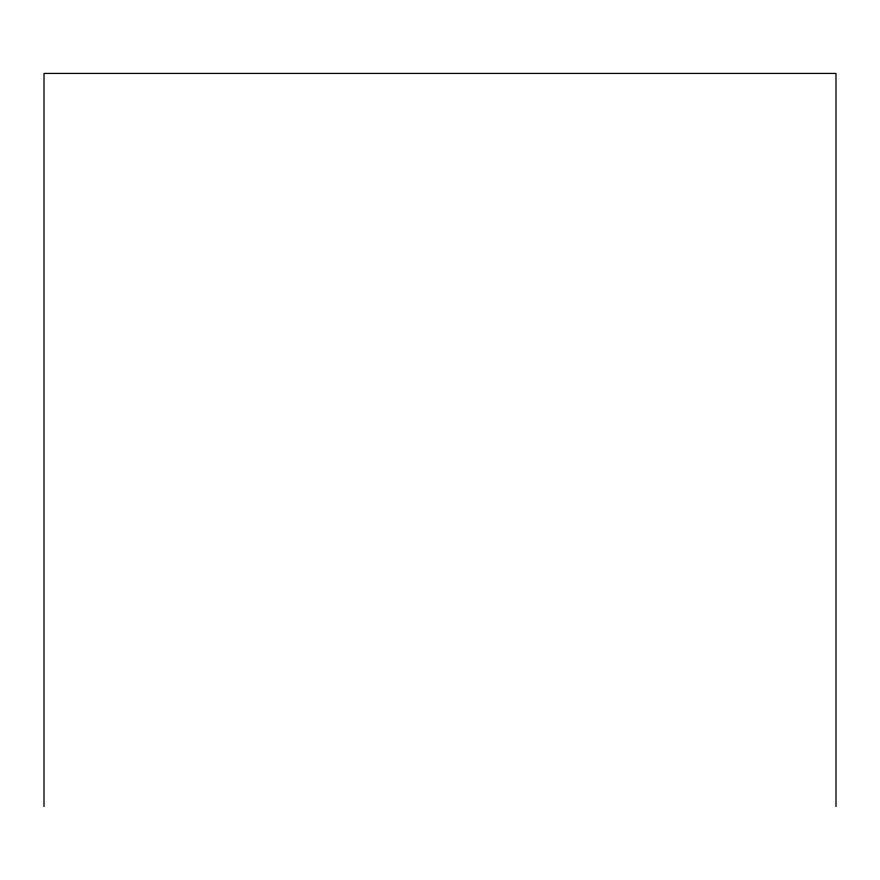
<?xml version="1.0" encoding="UTF-8"?>
<svg xmlns="http://www.w3.org/2000/svg" width="880" height="880" viewBox="0 0 880 880"><rect width="100%" height="100%" fill="white"/><g stroke="black" fill="none" stroke-linecap="round" stroke-linejoin="round"><path stroke-width="1.32" d="M836 806.575L836 73.425L44 73.425L44 806.575"/></g></svg>
